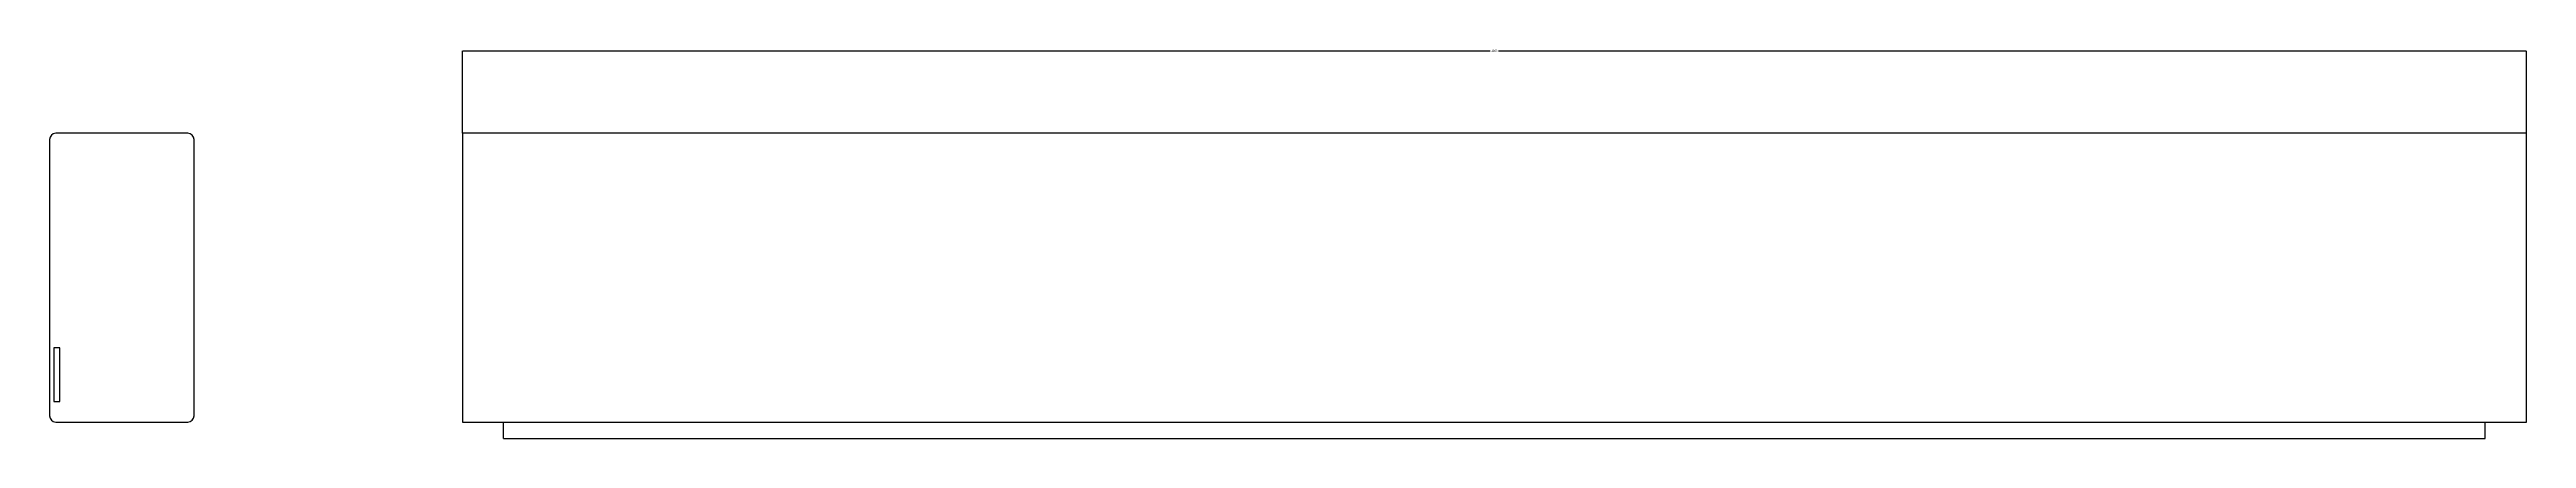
# Model space of a CAD drawing. Header units: metres. Extents: x -200 to 1000, y -8 to 181.
import ezdxf

# ---------------------------------------------------------------- set-up
doc = ezdxf.new("R2010")
doc.units = ezdxf.units.M
doc.dimstyles.get("Standard").update_dxf_attribs({"dimtxt": 2.5, "dimasz": 2.5, "dimexe": 1.25, "dimexo": 0.625, "dimtad": 1, "dimcen": 2.5, "dimazin": 3, "dimtfac": 1, "dimtmove": 0, "dimatfit": 3})

# ---------------------------------------------------------------- blocks, each defined once
blk = doc.blocks.new('_CLOSEDFILLED')
at = {"color": 0, "linetype": 'BYBLOCK'}
blk.add_solid([(-1, 0.2), (0, 0), (-1, -0.2)], dxfattribs=at)
blk = doc.blocks.new('*D1')
for p, q in [((0, 140), (0, 180)), ((0.25, 180), (498, 180)), ((502, 180), (999.75, 180)), ((1000, 140), (1000, 180))]:
    blk.add_line(p, q)
at = {"layer": 'Defpoints'}
for p in [(0, 180), (0, 140), (1000, 140)]:
    blk.add_point(p, dxfattribs=at)
at = {"xscale": 0.25, "yscale": 0.25, "rotation": 180}
blk.add_blockref('_CLOSEDFILLED', (0, 180), dxfattribs=at)
at = {"xscale": 0.25, "yscale": 0.25}
blk.add_blockref('_CLOSEDFILLED', (1000, 180), dxfattribs=at)
at = {"insert": (500, 180), "char_height": 1, "attachment_point": 5}
blk.add_mtext('1000', dxfattribs=at)

msp = doc.modelspace()

# ---------------------------------------------------------------- linework, layer by layer
for p, q in [((-200, 137), (-200, 3)), ((-133, 140), (-197, 140)), ((-130, 3), (-130, 137)), ((1000, 140), (0, 140)), ((0, 140), (0, 0)), ((1000, 0), (1000, 140)), ((-197, 0), (-133, 0)), ((0, 0), (1000, 0)), ((20, -8), (20, 0)), ((980, -8), (980, 0)), ((20, -8), (980, -8))]:
    msp.add_line(p, q)
msp.add_lwpolyline([(-198, 10), (-195, 10), (-195, 23), (-195, 36), (-198, 36), (-198, 23)], close=True)
for centre, start, end in [((-197, 137), 90, 180), ((-133, 137), 0, 90), ((-197, 3), 180, 270), ((-133, 3), 270, 360)]:
    msp.add_arc(centre, 3, start, end)

# ---------------------------------------------------------------- dimensions: what is measured, and where the dimension line sits
dim = msp.add_linear_dim(base=(0, 180), p1=(0, 140), p2=(1000, 140), dimstyle='Standard')
dim.commit()
dim.dimension.update_dxf_attribs({"geometry": '*D1', "text_midpoint": (500, 180)})

doc.saveas('drawing.dxf')
